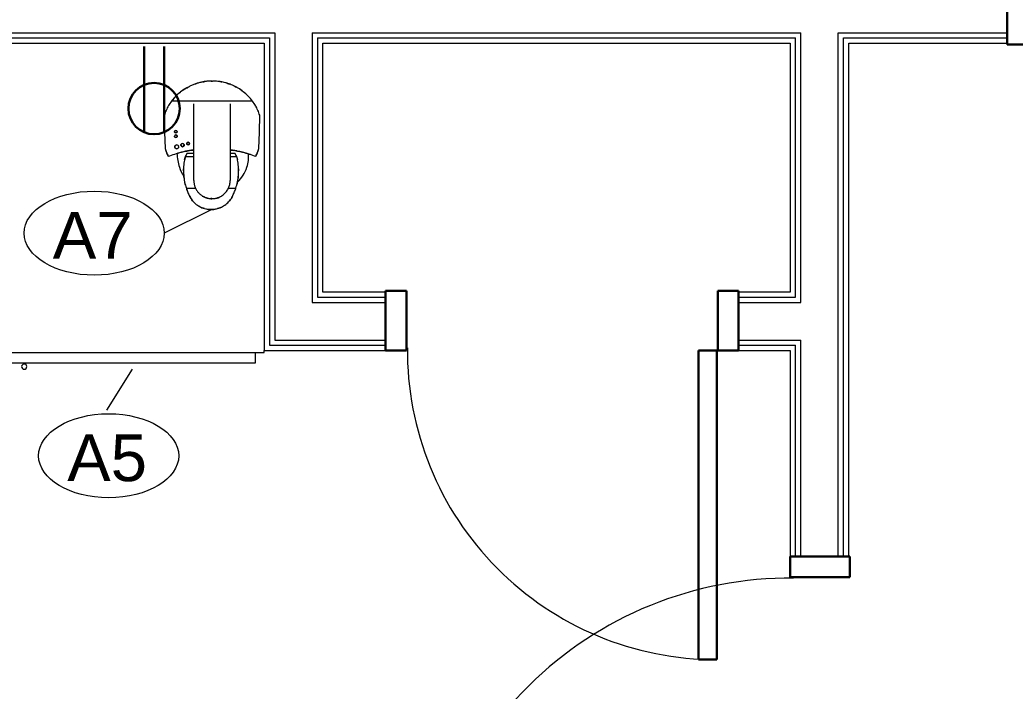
# Model space of a CAD drawing. Header units: inches. Extents: x -4688 to 1542, y -3558 to 978.
# Drawn here: x -909.9 to -814, y -571.5 to -506.7 of the extents above; entities that cross this region are included whole.
import ezdxf

# ---------------------------------------------------------------- set-up
doc = ezdxf.new("R2010")
doc.units = ezdxf.units.IN
doc.header["$MEASUREMENT"] = 0
for name, color, linetype, lineweight in [('A-ANNO-NOTE', 131, 'Continuous', 40), ('A-DOOR', 31, 'Continuous', 18), ('A-DOOR-FRAM', 31, 'Continuous', 30), ('A-WALL', 113, 'Continuous', 18), ('I-WALL', 2, 'Continuous', 18), ('Q-CASE', 31, 'Continuous', 9), ('Q-SPCQ', 91, 'Continuous', 9), ('Q-SPCQ-IDEN', 132, 'Continuous', 9)]:
    doc.layers.add(name, color=color, linetype=linetype, lineweight=lineweight)
doc.styles.add('Arial', font='arial.ttf', dxfattribs={"height": 4.5})

# ---------------------------------------------------------------- blocks, each defined once
blk = doc.blocks.new('Single Flush - D1 3_ X 8_-8249534-1st Floor Power _ Signal')
at = {"layer": 'A-DOOR', "lineweight": 30}
for p, q in [((16.15625, 38.625), (16.15625, 2.8125)), ((17.90625, 38.625), (16.15625, 38.625)), ((17.90625, 2.8125), (17.90625, 38.625)), ((16.15625, 2.8125), (17.90625, 2.8125))]:
    blk.add_line(p, q, dxfattribs=at)
at = {"layer": 'A-DOOR', "lineweight": 9}
blk.add_arc((17.90625, 2.8125), 35.8125, 90, 180.5, dxfattribs=at)
at = {"layer": 'A-DOOR-FRAM'}
for p, q in [((-20, -2.9375), (-20, 2.8125)), ((-20, 2.8125), (-18, 2.8125)), ((-18, -2.9375), (-18, 2.8125)), ((18.000004, -2.9375), (18.000004, 2.8125)), ((18.000004, 2.8125), (20.000004, 2.8125)), ((20.000004, -2.9375), (20.000004, 2.8125)), ((-20, -2.9375), (-18, -2.9375)), ((18.000004, -2.9375), (20.000004, -2.9375))]:
    blk.add_line(p, q, dxfattribs=at)
blk = doc.blocks.new('Single Flush - D1 3_ X 8_-8250001-1st Floor Power _ Signal')
at = {"layer": 'A-DOOR', "lineweight": 30}
for p, q in [((16.15625, -2.8125), (17.90625, -2.8125)), ((16.15625, -38.625), (16.15625, -2.8125)), ((17.90625, -2.8125), (17.90625, -38.625)), ((17.90625, -38.625), (16.15625, -38.625))]:
    blk.add_line(p, q, dxfattribs=at)
at = {"layer": 'A-DOOR', "lineweight": 9}
blk.add_arc((17.90625, -2.8125), 35.8125, 179.5, 270, dxfattribs=at)
at = {"layer": 'A-DOOR-FRAM'}
for p, q in [((-20, 2.9375), (-20, -2.8125)), ((-20, 2.9375), (-18, 2.9375)), ((-18, 2.9375), (-18, -2.8125)), ((18.000004, 2.9375), (18.000004, -2.8125)), ((18.000004, 2.9375), (20.000004, 2.9375)), ((20.000004, 2.9375), (20.000004, -2.8125)), ((-20, -2.8125), (-18, -2.8125)), ((18.000004, -2.8125), (20.000004, -2.8125))]:
    blk.add_line(p, q, dxfattribs=at)
blk = doc.blocks.new('Single Flush - D2 2_6_ X 8_-8253021-1st Floor Power _ Signal')
at = {"layer": 'A-DOOR', "lineweight": 30}
for p, q in [((13.15625, -2.8125), (14.90625, -2.8125)), ((13.15625, -32.625), (13.15625, -2.8125)), ((14.90625, -2.8125), (14.90625, -32.625)), ((14.90625, -32.625), (13.15625, -32.625))]:
    blk.add_line(p, q, dxfattribs=at)
at = {"layer": 'A-DOOR', "lineweight": 9}
blk.add_arc((14.90625, -2.8125), 29.8125, 179.5, 270, dxfattribs=at)
at = {"layer": 'A-DOOR-FRAM'}
for p, q in [((-17, 2.9375), (-17, -2.8125)), ((-17, 2.9375), (-15, 2.9375)), ((-15, 2.9375), (-15, -2.8125)), ((15.000004, 2.9375), (15.000004, -2.8125)), ((15.000004, 2.9375), (17.000004, 2.9375)), ((17.000004, 2.9375), (17.000004, -2.8125)), ((-17, -2.8125), (-15, -2.8125)), ((15.000004, -2.8125), (17.000004, -2.8125))]:
    blk.add_line(p, q, dxfattribs=at)
blk = doc.blocks.new('Desk12 - Desk-6996709-1st Floor Power _ Signal')
at = {"layer": 'Q-CASE'}
for p, q in [((2270.668, 459.123), (2390.221, 459.123)), ((2390.221, 459.123), (2390.221, 459.31))]:
    blk.add_line(p, q, dxfattribs=at)
blk = doc.blocks.new('A-UC Refrigerator - A-UC Refrigerator-V67-1st Floor Power _ Signal')
at = {"layer": 'Q-SPCQ'}
for p, q in [((-11.875, -16.75), (-11.875, -17.75)), ((11.875, -17.75), (11.875, -16.75)), ((-11.875, -17.75), (11.875, -17.75)), ((-10.5, -17.75), (-10.5, -17.907)), ((-10.5, -17.75), (-10.5, -17.907)), ((-10.25, -17.928), (-10.25, -17.75)), ((-10.25, -17.928), (-10.25, -17.75))]:
    blk.add_line(p, q, dxfattribs=at)
for start, end in [(90, 270), (270, 90)]:
    blk.add_arc((-10.395, -18.125), 0.25, start, end, dxfattribs=at)
blk = doc.blocks.new('Keurig_Coffee_Maker_18764 - Keurig_Coffee_Maker_18764-7518438-1st Floor Power _ Signal')
at = {"layer": 'Q-SPCQ'}
for p, q in [((-0.514, 4.777), (-0.435, 4.8)), ((-0.435, 4.8), (-0.36, 4.821)), ((-0.426, 4.77), (-0.435, 4.8)), ((-0.36, 4.821), (-0.352, 4.791)), ((-0.305, 4.83), (-0.109, 4.854)), ((-0.305, 4.83), (-0.301, 4.799)), ((-0.105, 4.823), (-0.301, 4.799)), ((-0.109, 4.854), (-0.105, 4.823)), ((-0.041, 4.856), (-0.042, 4.825)), ((0.029, 4.821), (-0.042, 4.825)), ((-0.041, 4.856), (0.031, 4.852)), ((0.029, 4.821), (0.031, 4.852)), ((0.029, 4.821), (0.125, 4.816)), ((0.125, 4.816), (0.029, 4.821)), ((0.031, 4.852), (0.126, 4.847)), ((0.126, 4.847), (0.031, 4.852)), ((0.126, 4.847), (0.125, 4.816)), ((0.196, 4.812), (0.125, 4.816)), ((0.126, 4.847), (0.198, 4.844)), ((0.198, 4.844), (0.196, 4.812)), ((0.274, 4.804), (0.281, 4.834)), ((0.298, 4.798), (0.274, 4.804)), ((0.281, 4.834), (0.435, 4.799)), ((0.435, 4.799), (0.502, 4.784)), ((0.438, 4.799), (0.439, 4.798)), ((0.439, 4.798), (0.438, 4.799)), ((0.448, 4.796), (0.441, 4.766)), ((-0.611, 4.748), (-0.527, 4.773)), ((-0.527, 4.773), (-0.611, 4.748)), ((-0.611, 4.748), (-0.527, 4.773)), ((-0.527, 4.773), (-0.611, 4.748)), ((-0.611, 4.748), (-0.527, 4.773)), ((-0.527, 4.773), (-0.611, 4.748)), ((-0.611, 4.748), (-0.602, 4.718)), ((-0.611, 4.748), (-0.602, 4.718)), ((-0.611, 4.748), (-0.602, 4.718)), ((-0.602, 4.718), (-0.519, 4.743)), ((-0.519, 4.743), (-0.602, 4.718)), ((-0.602, 4.718), (-0.519, 4.743)), ((-0.519, 4.743), (-0.602, 4.718)), ((-0.602, 4.718), (-0.519, 4.743)), ((-0.519, 4.743), (-0.602, 4.718)), ((-0.519, 4.743), (-0.527, 4.773)), ((-0.519, 4.743), (-0.527, 4.773)), ((-0.519, 4.743), (-0.527, 4.773)), ((-0.514, 4.777), (-0.505, 4.747)), ((-0.426, 4.77), (-0.505, 4.747)), ((-0.352, 4.791), (-0.426, 4.77)), ((0.428, 4.769), (0.339, 4.789)), ((0.495, 4.754), (0.428, 4.769)), ((0.472, 4.791), (0.465, 4.76)), ((0.517, 4.748), (0.465, 4.76)), ((0.465, 4.76), (0.495, 4.754)), ((0.502, 4.784), (0.472, 4.791)), ((0.472, 4.791), (0.524, 4.779)), ((0.495, 4.754), (0.502, 4.784)), ((0.502, 4.784), (0.495, 4.754)), ((0.502, 4.784), (0.495, 4.754)), ((0.495, 4.754), (0.495, 4.754)), ((0.498, 4.753), (0.505, 4.783)), ((0.502, 4.784), (0.502, 4.784)), ((0.524, 4.779), (0.517, 4.748)), ((0.581, 4.758), (0.57, 4.729)), ((0.636, 4.704), (0.57, 4.729)), ((0.581, 4.758), (0.647, 4.734)), ((0.636, 4.704), (0.647, 4.734)), ((0.71, 4.708), (0.696, 4.68)), ((0.745, 4.656), (0.696, 4.68)), ((0.696, 4.68), (0.739, 4.659)), ((0.753, 4.687), (0.71, 4.708)), ((0.71, 4.708), (0.759, 4.683)), ((0.888, 4.584), (0.745, 4.656)), ((0.759, 4.683), (0.902, 4.612)), ((0.902, 4.612), (0.888, 4.584)), ((0.908, 4.609), (0.894, 4.581)), ((-1.561, 3.819), (-2.289, 3.819)), ((-1.75, -4.312), (-1.75, 3.077)), ((2.473, 3.819), (1.561, 3.819)), ((1.75, 3.077), (1.75, -4.312)), ((-2.379, 0.792), (-1.75, 0.792)), ((-2.238, 0.472), (-1.75, 0.472)), ((1.75, 0.792), (2.563, 0.792)), ((1.75, 0.472), (2.422, 0.472)), ((-3.9, -4.573), (3.9, -4.573)), ((0, -6.517), (-0.05, -6.517)), ((0, -6.517), (-0.05, -6.517)), ((2.549, -5.785), (2.526, -5.785))]:
    blk.add_line(p, q, dxfattribs=at)
at = {"layer": 'Q-SPCQ', "flags": 128}
for points in [[(-4.518, -0.022), (-4.564, -1.592), (-4.597, -3.214)], [(4.597, -3.214), (4.564, -1.592), (4.518, -0.022)]]:
    blk.add_lwpolyline(points, dxfattribs=at)
at = {"layer": 'Q-SPCQ'}
for centre, radius, start, end in [((-0.112, 0.744), 3.417, 133.21505, 162.02509), ((-0.112, 0.744), 3.417, 17.97491, 33.98161), ((-0.112, 0.744), 3.417, 162.02509, 183.96316), ((-1.507, 0.291), 4.884, 2.07337, 17.97491), ((0, 12.505), 12.505, 252.78032, 257.19271), ((0, 12.505), 12.505, 253.75955, 261.92502), ((0, 12.505), 12.505, 259.0261, 261.94873), ((0, 12.505), 12.505, 278.07893, 285.42794), ((3.397, -0.168), 0.187, 90, 270), ((3.397, -0.168), 0.187, 270, 90), ((2.304, -0.48), 0.125, 90, 270), ((2.304, -0.48), 0.125, 270, 90), ((2.842, -0.335), 0.156, 90, 270), ((2.842, -0.335), 0.156, 270, 90), ((3.483, -1.188), 0.125, 90, 270), ((3.483, -1.636), 0.125, 90, 270), ((3.483, -1.188), 0.125, 270, 90), ((3.483, -1.636), 0.125, 270, 90), ((-0.025, -1.684), 4.833, 219.39833, 221.04572), ((-0.025, -1.684), 4.833, 228.16386, 230.53432), ((-0.025, -1.684), 4.833, 239.65923, 240.07241)]:
    blk.add_arc(centre, radius, start, end, dxfattribs=at)
for points, knots in [([(2.144, 4.616), (2.067, 4.768), (1.885, 5.047), (1.524, 5.401), (1.093, 5.669), (0.607, 5.838), (0.092, 5.896), (-0.424, 5.838), (-0.909, 5.668), (-1.268, 5.445), (-1.52, 5.223), (-1.747, 4.976), (-1.883, 4.768), (-1.96, 4.616)], [0, 0, 0, 0, 0.1, 0.2, 0.3, 0.4, 0.5, 0.6, 0.7, 0.8, 0.85, 0.9, 1, 1, 1, 1]), ([(-0.839, 5.68), (-0.813, 5.692), (-0.714, 5.733), (-0.613, 5.768), (-0.537, 5.79)], [0.1340386, 0.1340386, 0.1340386, 0.1340386, 0.1666667, 0.256932, 0.256932, 0.256932, 0.256932]), ([(-0.384, 5.827), (-0.37, 5.83), (-0.07, 5.891), (0.251, 5.881), (0.555, 5.831), (0.569, 5.829)], [0.3167664, 0.3167664, 0.3167664, 0.3167664, 0.3333333, 0.6666667, 0.6830273, 0.6830273, 0.6830273, 0.6830273]), ([(0.72, 5.79), (0.796, 5.768), (0.899, 5.736), (0.996, 5.69), (1.021, 5.677)], [0.7426327, 0.7426327, 0.7426327, 0.7426327, 0.8333333, 0.8657703, 0.8657703, 0.8657703, 0.8657703]), ([(-1.901, 4.724), (-1.84, 4.831), (-1.702, 5.032), (-1.511, 5.232), (-1.395, 5.331), (-1.372, 5.351)], [0, 0, 0, 0, 0.3333333, 0.6666667, 0.7485665, 0.7485665, 0.7485665, 0.7485665]), ([(1.75, 3.077), (1.749, 3.181), (1.731, 3.384), (1.656, 3.668), (1.552, 3.896), (1.445, 4.068), (1.356, 4.187), (1.256, 4.298), (1.145, 4.403), (1.024, 4.499), (0.897, 4.582), (0.762, 4.654), (0.617, 4.716), (0.466, 4.766), (0.302, 4.804), (0.121, 4.825), (-0.081, 4.827), (-0.278, 4.808), (-0.466, 4.767), (-0.654, 4.702), (-0.832, 4.62), (-0.993, 4.522), (-1.146, 4.404), (-1.284, 4.27), (-1.403, 4.129), (-1.507, 3.972), (-1.624, 3.748), (-1.721, 3.458), (-1.749, 3.207), (-1.75, 3.077)], [0, 0, 0, 0, 0.055556, 0.111111, 0.166667, 0.194444, 0.222222, 0.25, 0.277778, 0.305556, 0.333333, 0.361111, 0.388889, 0.416667, 0.444444, 0.479167, 0.513889, 0.548611, 0.583333, 0.618056, 0.652778, 0.6875, 0.722222, 0.756944, 0.791667, 0.826389, 0.861111, 0.930556, 1, 1, 1, 1]), ([(1.556, 5.351), (1.579, 5.332), (1.695, 5.232), (1.886, 5.032), (2.024, 4.831), (2.086, 4.724)], [0.2509667, 0.2509667, 0.2509667, 0.2509667, 0.3333333, 0.6666667, 1, 1, 1, 1]), ([(2.393, 4.049), (2.402, 4.026), (2.417, 3.985), (2.431, 3.943), (2.437, 3.925)], [0.17849533, 0.17849533, 0.17849533, 0.17849533, 0.2, 0.21629659, 0.21629659, 0.21629659, 0.21629659]), ([(2.56, 3.525), (2.578, 3.454), (2.599, 3.365), (2.62, 3.275), (2.624, 3.256)], [0.3370694, 0.3370694, 0.3370694, 0.3370694, 0.4, 0.41654848, 0.41654848, 0.41654848, 0.41654848]), ([(-2.539, 2.588), (-2.538, 2.601), (-2.53, 2.69), (-2.521, 2.779), (-2.512, 2.856)], [0.38887206, 0.38887206, 0.38887206, 0.38887206, 0.4, 0.46606846, 0.46606846, 0.46606846, 0.46606846]), ([(-1.751, 0.123), (-1.824, 0.133), (-2.222, 0.193), (-2.615, 0.272), (-2.935, 0.349)], [0.7961311, 0.7961311, 0.7961311, 0.7961311, 0.8333333, 1, 1, 1, 1]), ([(-2.332, 0.672), (-2.336, 0.681), (-2.343, 0.699), (-2.359, 0.737), (-2.377, 0.788), (-2.392, 0.83), (-2.399, 0.852)], [0.8338778, 0.8338778, 0.8338778, 0.8338778, 0.8611111, 0.8888889, 0.9444444, 1, 1, 1, 1]), ([(-2.379, 0.792), (-2.371, 0.771), (-2.356, 0.731), (-2.337, 0.683), (-2.322, 0.647), (-2.311, 0.622), (-2.3, 0.598), (-2.289, 0.576), (-2.28, 0.555), (-2.271, 0.536), (-2.262, 0.52), (-2.255, 0.506), (-2.249, 0.494), (-2.243, 0.481), (-2.238, 0.473), (-2.238, 0.472), (-2.238, 0.472)], [0, 0, 0, 0, 0.0555556, 0.1111111, 0.1388889, 0.1666667, 0.1944444, 0.2222222, 0.25, 0.2777778, 0.3055556, 0.3333333, 0.3611111, 0.3888889, 0.4444444, 0.4737946, 0.4737946, 0.4737946, 0.4737946]), ([(2.935, 0.349), (2.615, 0.272), (2.222, 0.193), (1.824, 0.133), (1.751, 0.123)], [0, 0, 0, 0, 0.1666667, 0.2038782, 0.2038782, 0.2038782, 0.2038782]), ([(1.859, 0.139), (1.928, 0.149), (2.288, 0.207), (2.646, 0.28), (2.935, 0.349)], [0.8149744, 0.8149744, 0.8149744, 0.8149744, 0.85, 1, 1, 1, 1]), ([(2.422, 0.472), (2.422, 0.472), (2.423, 0.473), (2.427, 0.481), (2.434, 0.494), (2.441, 0.508), (2.451, 0.527), (2.462, 0.55), (2.47, 0.568), (2.475, 0.579), (2.483, 0.595), (2.495, 0.621), (2.512, 0.66), (2.534, 0.716), (2.551, 0.761), (2.563, 0.792)], [0.5262054, 0.5262054, 0.5262054, 0.5262054, 0.5555556, 0.6111111, 0.6388889, 0.6666667, 0.7083333, 0.75, 0.7708333, 0.78125, 0.7916667, 0.8333333, 0.875, 0.9166667, 1, 1, 1, 1]), ([(2.584, 0.852), (2.576, 0.83), (2.562, 0.788), (2.543, 0.737), (2.528, 0.699), (2.52, 0.681), (2.516, 0.672)], [0, 0, 0, 0, 0.0555556, 0.1111111, 0.1388889, 0.1661222, 0.1661222, 0.1661222, 0.1661222]), ([(3.331, 0.007), (3.339, 0.01), (3.36, 0.016), (3.383, 0.019), (3.397, 0.019)], [0.8888889, 0.8888889, 0.8888889, 0.8888889, 0.9305556, 1, 1, 1, 1]), ([(3.397, 0.019), (3.409, 0.019), (3.424, 0.018), (3.438, 0.015), (3.442, 0.014)], [0, 0, 0, 0, 0.05555556, 0.07172864, 0.07172864, 0.07172864, 0.07172864]), ([(2.304, -0.605), (2.296, -0.604), (2.28, -0.603), (2.259, -0.597), (2.242, -0.589), (2.23, -0.581), (2.219, -0.572), (2.206, -0.558), (2.19, -0.535), (2.177, -0.497), (2.179, -0.456), (2.191, -0.423), (2.203, -0.404), (2.215, -0.391), (2.229, -0.379), (2.257, -0.361), (2.284, -0.355), (2.304, -0.355)], [0, 0, 0, 0, 0.055556, 0.111111, 0.166667, 0.194444, 0.222222, 0.277778, 0.333333, 0.444444, 0.583333, 0.652778, 0.722222, 0.756944, 0.791667, 0.861111, 1, 1, 1, 1]), ([(2.304, -0.355), (2.312, -0.355), (2.323, -0.356), (2.337, -0.359), (2.351, -0.364), (2.365, -0.37), (2.377, -0.378), (2.389, -0.387), (2.401, -0.401), (2.417, -0.424), (2.43, -0.462), (2.429, -0.502), (2.416, -0.536), (2.404, -0.555), (2.392, -0.568), (2.378, -0.58), (2.35, -0.598), (2.323, -0.604), (2.304, -0.605)], [0, 0, 0, 0, 0.055556, 0.083333, 0.111111, 0.166667, 0.194444, 0.222222, 0.277778, 0.333333, 0.444444, 0.583333, 0.652778, 0.722222, 0.756944, 0.791667, 0.861111, 1, 1, 1, 1]), ([(2.739, -0.453), (2.732, -0.447), (2.72, -0.434), (2.699, -0.404), (2.683, -0.357), (2.686, -0.306), (2.701, -0.264), (2.716, -0.241), (2.732, -0.224), (2.744, -0.213), (2.758, -0.203), (2.773, -0.195), (2.782, -0.191), (2.786, -0.189)], [0.2222222, 0.2222222, 0.2222222, 0.2222222, 0.2777778, 0.3333333, 0.4444444, 0.5833333, 0.6527778, 0.7222222, 0.7569444, 0.7916667, 0.8263889, 0.8611111, 0.8888889, 0.8888889, 0.8888889, 0.8888889]), ([(2.842, -0.179), (2.852, -0.179), (2.866, -0.181), (2.884, -0.185), (2.902, -0.19), (2.918, -0.199), (2.934, -0.209), (2.941, -0.215), (2.945, -0.218)], [0, 0, 0, 0, 0.0555556, 0.0833333, 0.1111111, 0.1666667, 0.1944444, 0.2222222, 0.2222222, 0.2222222, 0.2222222]), ([(2.978, -0.259), (2.987, -0.275), (3, -0.313), (2.998, -0.364), (2.983, -0.406), (2.968, -0.429), (2.952, -0.446), (2.94, -0.457), (2.925, -0.468), (2.895, -0.485), (2.867, -0.491), (2.842, -0.492)], [0.3333333, 0.3333333, 0.3333333, 0.3333333, 0.4444444, 0.5833333, 0.6527778, 0.7222222, 0.7569444, 0.7916667, 0.8263889, 0.8611111, 1, 1, 1, 1]), ([(3.274, -0.309), (3.266, -0.302), (3.251, -0.286), (3.226, -0.25), (3.213, -0.212), (3.21, -0.183), (3.21, -0.175)], [0.2222222, 0.2222222, 0.2222222, 0.2222222, 0.2777778, 0.3333333, 0.4444444, 0.4882459, 0.4882459, 0.4882459, 0.4882459]), ([(3.213, -0.137), (3.214, -0.132), (3.217, -0.114), (3.225, -0.094), (3.232, -0.079), (3.234, -0.077)], [0.5555556, 0.5555556, 0.5555556, 0.5555556, 0.5833333, 0.6527778, 0.6666667, 0.6666667, 0.6666667, 0.6666667]), ([(3.397, -0.356), (3.386, -0.356), (3.368, -0.354), (3.347, -0.349), (3.336, -0.346), (3.331, -0.344)], [0, 0, 0, 0, 0.0555556, 0.0833333, 0.1111111, 0.1111111, 0.1111111, 0.1111111]), ([(3.498, -0.01), (3.501, -0.012), (3.509, -0.018), (3.525, -0.03), (3.544, -0.05), (3.568, -0.086), (3.586, -0.136), (3.586, -0.178), (3.582, -0.199)], [0.1737723, 0.1737723, 0.1737723, 0.1737723, 0.1944444, 0.2222222, 0.2777778, 0.3333333, 0.4444444, 0.5555556, 0.5555556, 0.5555556, 0.5555556]), ([(3.575, -0.228), (3.573, -0.236), (3.564, -0.257), (3.548, -0.281), (3.532, -0.299), (3.524, -0.307), (3.521, -0.309)], [0.6069174, 0.6069174, 0.6069174, 0.6069174, 0.6527778, 0.7222222, 0.7569444, 0.7777778, 0.7777778, 0.7777778, 0.7777778]), ([(3.483, -1.313), (3.475, -1.313), (3.46, -1.311), (3.439, -1.306), (3.418, -1.296), (3.4, -1.283), (3.385, -1.267), (3.369, -1.243), (3.356, -1.206), (3.357, -1.165), (3.37, -1.131), (3.382, -1.112), (3.395, -1.099), (3.408, -1.087), (3.436, -1.069), (3.463, -1.063), (3.483, -1.063)], [0, 0, 0, 0, 0.055556, 0.111111, 0.166667, 0.222222, 0.277778, 0.333333, 0.444444, 0.583333, 0.652778, 0.722222, 0.756944, 0.791667, 0.861111, 1, 1, 1, 1]), ([(3.359, -1.657), (3.356, -1.639), (3.357, -1.612), (3.37, -1.578), (3.385, -1.556), (3.404, -1.537), (3.436, -1.517), (3.463, -1.511), (3.483, -1.511)], [0.4444444, 0.4444444, 0.4444444, 0.4444444, 0.5833333, 0.6527778, 0.7222222, 0.7916667, 0.8611111, 1, 1, 1, 1]), ([(3.483, -1.063), (3.49, -1.063), (3.505, -1.064), (3.527, -1.07), (3.547, -1.08), (3.565, -1.093), (3.58, -1.108), (3.596, -1.132), (3.608, -1.166), (3.608, -1.195), (3.606, -1.209)], [0, 0, 0, 0, 0.0555556, 0.1111111, 0.1666667, 0.2222222, 0.2777778, 0.3333333, 0.4444444, 0.5555556, 0.5555556, 0.5555556, 0.5555556]), ([(3.564, -1.282), (3.563, -1.284), (3.554, -1.291), (3.529, -1.307), (3.502, -1.313), (3.483, -1.313)], [0.7777778, 0.7777778, 0.7777778, 0.7777778, 0.7916667, 0.8611111, 1, 1, 1, 1]), ([(3.483, -1.511), (3.49, -1.511), (3.505, -1.512), (3.526, -1.518), (3.546, -1.528), (3.564, -1.54), (3.58, -1.556), (3.596, -1.58), (3.608, -1.614), (3.608, -1.643), (3.606, -1.657)], [0, 0, 0, 0, 0.0555556, 0.1111111, 0.1666667, 0.2222222, 0.2777778, 0.3333333, 0.4444444, 0.5555556, 0.5555556, 0.5555556, 0.5555556]), ([(3.591, -1.697), (3.588, -1.703), (3.579, -1.717), (3.561, -1.735), (3.529, -1.754), (3.502, -1.76), (3.483, -1.761)], [0.6666667, 0.6666667, 0.6666667, 0.6666667, 0.7222222, 0.7916667, 0.8611111, 1, 1, 1, 1]), ([(3.592, -1.249), (3.588, -1.255), (3.582, -1.264), (3.576, -1.271), (3.574, -1.273)], [0.66666667, 0.66666667, 0.66666667, 0.66666667, 0.72222222, 0.74432201, 0.74432201, 0.74432201, 0.74432201]), ([(-4.285, -3.961), (-4.262, -4.005), (-4.235, -4.057), (-4.205, -4.107), (-4.2, -4.116)], [0.3713401, 0.3713401, 0.3713401, 0.3713401, 0.5, 0.5248828, 0.5248828, 0.5248828, 0.5248828]), ([(-4.2, -4.116), (-4.205, -4.108), (-4.234, -4.057), (-4.261, -4.004), (-4.282, -3.96)], [0.4751172, 0.4751172, 0.4751172, 0.4751172, 0.5, 0.6286599, 0.6286599, 0.6286599, 0.6286599]), ([(-3.9, -4.573), (-3.769, -4.748), (-3.49, -5.074), (-3.023, -5.492), (-2.601, -5.782), (-2.29, -5.956), (-2.107, -6.047), (-1.943, -6.122), (-1.752, -6.2), (-1.568, -6.266), (-1.436, -6.308), (-1.36, -6.329), (-1.244, -6.361), (-1.067, -6.406), (-0.884, -6.442), (-0.76, -6.461), (-0.677, -6.473), (-0.53, -6.49), (-0.315, -6.508), (-0.139, -6.515), (-0.05, -6.517)], [0, 0, 0, 0, 0.142857, 0.285714, 0.428571, 0.5, 0.535714, 0.571429, 0.625, 0.678571, 0.705357, 0.71875, 0.732143, 0.785714, 0.839286, 0.852679, 0.866071, 0.892857, 0.946429, 1, 1, 1, 1]), ([(3.855, -4.632), (3.838, -4.655), (3.746, -4.772), (3.647, -4.883), (3.564, -4.969)], [0.3739159, 0.3739159, 0.3739159, 0.3739159, 0.4, 0.5097654, 0.5097654, 0.5097654, 0.5097654]), ([(-3.291, -5.247), (-3.332, -5.21), (-3.383, -5.162), (-3.432, -5.112), (-3.442, -5.101)], [0.79638486, 0.79638486, 0.79638486, 0.79638486, 0.83333333, 0.8435005, 0.8435005, 0.8435005, 0.8435005]), ([(-3.441, -5.103), (-3.43, -5.114), (-3.38, -5.164), (-3.329, -5.212), (-3.288, -5.248)], [0.23427003, 0.23427003, 0.23427003, 0.23427003, 0.25, 0.30481789, 0.30481789, 0.30481789, 0.30481789]), ([(-2.715, -5.699), (-2.758, -5.671), (-2.825, -5.624), (-2.892, -5.576), (-2.918, -5.557)], [0.63255371, 0.63255371, 0.63255371, 0.63255371, 0.66666667, 0.68782663, 0.68782663, 0.68782663, 0.68782663]), ([(-2.913, -5.56), (-2.887, -5.579), (-2.82, -5.627), (-2.753, -5.675), (-2.712, -5.704)], [0.46748557, 0.46748557, 0.46748557, 0.46748557, 0.5, 0.54988363, 0.54988363, 0.54988363, 0.54988363]), ([(2.848, -5.593), (2.804, -5.624), (2.622, -5.746), (2.433, -5.855), (2.286, -5.929)], [0.8, 0.8, 0.8, 0.8, 0.85, 1, 1, 1, 1]), ([(3.037, -5.454), (3.148, -5.367), (3.267, -5.266), (3.38, -5.158), (3.391, -5.147)], [0.2716855, 0.2716855, 0.2716855, 0.2716855, 0.4, 0.414526, 0.414526, 0.414526, 0.414526]), ([(3.391, -5.148), (3.301, -5.234), (3.183, -5.336), (3.062, -5.435), (3.038, -5.455)], [0.585474, 0.585474, 0.585474, 0.585474, 0.7, 0.7283145, 0.7283145, 0.7283145, 0.7283145]), ([(-2.32, -5.938), (-2.278, -5.961), (-2.205, -6), (-2.129, -6.034), (-2.097, -6.048)], [0.7023309, 0.7023309, 0.7023309, 0.7023309, 0.75, 0.78527969, 0.78527969, 0.78527969, 0.78527969]), ([(-1.455, -6.301), (-1.475, -6.295), (-1.55, -6.271), (-1.623, -6.245), (-1.676, -6.225)], [0.3190358, 0.3190358, 0.3190358, 0.3190358, 0.33333333, 0.37139588, 0.37139588, 0.37139588, 0.37139588]), ([(-0.767, -6.46), (-0.776, -6.459), (-0.838, -6.449), (-0.899, -6.438), (-0.953, -6.428)], [0.1610836, 0.1610836, 0.1610836, 0.1610836, 0.16666667, 0.2032532, 0.2032532, 0.2032532, 0.2032532]), ([(0, -6.517), (0.087, -6.516), (0.259, -6.51), (0.469, -6.493), (0.634, -6.473), (0.757, -6.454), (0.877, -6.433), (1.016, -6.405), (1.171, -6.369), (1.313, -6.329), (1.424, -6.295), (1.534, -6.26), (1.67, -6.212), (1.828, -6.149), (2.036, -6.059), (2.187, -5.983), (2.286, -5.929)], [0, 0, 0, 0, 0.1, 0.2, 0.25, 0.3, 0.35, 0.4, 0.475, 0.55, 0.5875, 0.625, 0.7, 0.775, 0.85, 1, 1, 1, 1]), ([(0.858, -6.436), (0.836, -6.44), (0.786, -6.449), (0.737, -6.456), (0.709, -6.46)], [0.6380075, 0.6380075, 0.6380075, 0.6380075, 0.66666667, 0.70124078, 0.70124078, 0.70124078, 0.70124078]), ([(0.71, -6.461), (0.737, -6.457), (0.786, -6.449), (0.836, -6.44), (0.858, -6.437)], [0.29875922, 0.29875922, 0.29875922, 0.29875922, 0.33333333, 0.3619925, 0.3619925, 0.3619925, 0.3619925]), ([(1.523, -6.263), (1.535, -6.259), (1.569, -6.247), (1.603, -6.235), (1.624, -6.226)], [0.65060949, 0.65060949, 0.65060949, 0.65060949, 0.66666667, 0.69577662, 0.69577662, 0.69577662, 0.69577662]), ([(1.625, -6.227), (1.603, -6.235), (1.569, -6.247), (1.535, -6.259), (1.523, -6.263)], [0.30422338, 0.30422338, 0.30422338, 0.30422338, 0.33333333, 0.34939051, 0.34939051, 0.34939051, 0.34939051])]:
    blk.add_open_spline(points, degree=3, knots=knots, dxfattribs=at)
for points in [[(-1.269, 5.431), (-1.23, 5.46), (-1.189, 5.487), (-1.148, 5.514)], [(-1.148, 5.514), (-1.1, 5.544), (-1.052, 5.573), (-1.002, 5.6)], [(1.186, 5.6), (1.236, 5.573), (1.284, 5.545), (1.332, 5.514)], [(1.332, 5.514), (1.374, 5.487), (1.414, 5.46), (1.453, 5.431)], [(-1.96, 4.616), (-2.024, 4.489), (-2.144, 4.228), (-2.244, 3.957), (-2.289, 3.819)], [(-2.253, 3.925), (-2.239, 3.966), (-2.223, 4.007), (-2.207, 4.047)], [(-1.96, 4.616), (-1.95, 4.635), (-1.931, 4.671), (-1.911, 4.707), (-1.901, 4.724)], [(2.086, 4.724), (2.096, 4.707), (2.116, 4.671), (2.135, 4.635), (2.144, 4.616)], [(2.473, 3.819), (2.428, 3.957), (2.328, 4.228), (2.209, 4.489), (2.144, 4.616)], [(-2.289, 3.819), (-2.355, 3.615), (-2.464, 3.199), (-2.555, 2.549), (-2.569, 1.89), (-2.527, 1.457), (-2.494, 1.244)], [(-2.439, 3.256), (-2.42, 3.346), (-2.4, 3.436), (-2.377, 3.525)], [(2.678, 1.244), (2.712, 1.457), (2.753, 1.89), (2.74, 2.549), (2.648, 3.199), (2.54, 3.615), (2.473, 3.819)], [(-2.558, 1.934), (-2.56, 2.004), (-2.56, 2.075), (-2.559, 2.145)], [(2.693, 2.854), (2.706, 2.766), (2.717, 2.677), (2.726, 2.588)], [(2.745, 2.146), (2.745, 2.075), (2.742, 2.005), (2.737, 1.934)], [(-2.494, 1.244), (-2.482, 1.166), (-2.45, 1.013), (-2.405, 0.865), (-2.379, 0.792)], [(-2.399, 0.852), (-2.42, 0.916), (-2.439, 0.98), (-2.455, 1.046)], [(2.563, 0.792), (2.589, 0.865), (2.635, 1.013), (2.666, 1.166), (2.678, 1.244)], [(2.639, 1.046), (2.623, 0.98), (2.605, 0.916), (2.584, 0.852)], [(-4.23, 0.737), (-4.286, 0.614), (-4.389, 0.365), (-4.478, 0.108), (-4.518, -0.022)], [(-4.23, 0.737), (-4.268, 0.653), (-4.341, 0.483), (-4.406, 0.31), (-4.437, 0.223)], [(-4.437, 0.223), (-4.406, 0.31), (-4.341, 0.483), (-4.268, 0.653), (-4.23, 0.737)], [(-2.935, 0.349), (-3.155, 0.402), (-3.591, 0.52), (-4.018, 0.661), (-4.23, 0.737)], [(-2.935, 0.349), (-2.59, 0.266), (-2.244, 0.198), (-1.895, 0.144)], [(-1.814, 0.132), (-1.899, 0.145), (-1.984, 0.157), (-2.069, 0.172)], [(2.935, 0.349), (2.592, 0.267), (2.247, 0.199), (1.9, 0.145)], [(4.23, 0.737), (4.018, 0.661), (3.591, 0.52), (3.155, 0.402), (2.935, 0.349)], [(4.437, 0.223), (4.406, 0.31), (4.341, 0.483), (4.268, 0.653), (4.23, 0.737)], [(4.518, -0.022), (4.478, 0.108), (4.389, 0.365), (4.286, 0.614), (4.23, 0.737)], [(4.23, 0.737), (4.268, 0.653), (4.341, 0.483), (4.406, 0.31), (4.437, 0.223)], [(3.464, -0.344), (3.443, -0.351), (3.421, -0.355), (3.397, -0.356)], [(3.483, -1.761), (3.475, -1.761), (3.46, -1.759), (3.439, -1.753), (3.419, -1.744), (3.407, -1.735), (3.401, -1.73)], [(-4.597, -3.214), (-4.545, -3.375), (-4.426, -3.692), (-4.192, -4.149), (-4.003, -4.434), (-3.9, -4.573)], [(-4.466, -3.574), (-4.458, -3.592), (-4.451, -3.61), (-4.443, -3.627)], [(-4.443, -3.627), (-4.451, -3.61), (-4.458, -3.592), (-4.466, -3.574)], [(3.9, -4.573), (4.003, -4.434), (4.192, -4.149), (4.426, -3.692), (4.545, -3.375), (4.597, -3.214)], [(4.445, -3.623), (4.452, -3.607), (4.459, -3.59), (4.466, -3.574)], [(4.466, -3.574), (4.459, -3.59), (4.452, -3.607), (4.445, -3.623)], [(2.286, -5.929), (2.494, -5.823), (2.891, -5.584), (3.434, -5.133), (3.752, -4.77), (3.9, -4.573)], [(3.566, -4.971), (3.668, -4.863), (3.763, -4.749), (3.853, -4.631)], [(2.286, -5.929), (2.482, -5.83), (2.669, -5.718), (2.848, -5.593)], [(-2.105, -6.047), (-2.18, -6.011), (-2.254, -5.972), (-2.327, -5.932)], [(-1.66, -6.232), (-1.607, -6.251), (-1.554, -6.27), (-1.5, -6.287)], [(-1.5, -6.287), (-1.482, -6.293), (-1.463, -6.298), (-1.445, -6.304)], [(-0.941, -6.43), (-0.888, -6.44), (-0.836, -6.45), (-0.784, -6.457)], [(0, -6.517), (0.026, -6.517), (0.052, -6.517), (0.077, -6.516)], [(0.077, -6.516), (0.052, -6.517), (0.026, -6.517), (0, -6.517)]]:
    blk.add_open_spline(points, degree=3, dxfattribs=at)
blk = doc.blocks.new('Appliance_Specialty Equipment Tag - Standard-3515593-1st Floor Power _ Signal')
at = {"layer": 'Q-SPCQ-IDEN'}
blk.add_ellipse((-0.0499, 0.0037), major_axis=(-0.1406, 0), ratio=0.600473, dxfattribs=at)

msp = doc.modelspace()

# ---------------------------------------------------------------- linework, layer by layer
at = {"layer": 'A-ANNO-NOTE', "lineweight": 30}
for p, q in [((-897.966, -509.316), (-897.966, -517.579)), ((-896.05, -509.316), (-896.05, -517.579))]:
    msp.add_line(p, q, dxfattribs=at)
msp.add_circle((-897.008, -515.297), 2.475, dxfattribs=at)
at = {"layer": 'A-WALL'}
for p, q in [((-1017.062, -507.989), (-885.391, -507.989)), ((-885.391, -507.989), (-885.391, -537.614)), ((-881.766, -507.989), (-834.703, -507.989)), ((-881.766, -507.989), (-881.766, -533.989)), ((-834.703, -533.989), (-834.703, -507.989)), ((-831.078, -507.989), (-814.812, -507.989)), ((-831.078, -558.469), (-831.078, -507.989)), ((-1017.062, -508.489), (-885.891, -508.489)), ((-885.891, -508.489), (-885.891, -538.114)), ((-881.266, -508.489), (-835.203, -508.489)), ((-881.266, -508.489), (-881.266, -533.489)), ((-835.203, -533.489), (-835.203, -508.489)), ((-830.578, -508.489), (-814.812, -508.489)), ((-830.578, -558.469), (-830.578, -508.489)), ((-881.766, -533.989), (-874.703, -533.989)), ((-881.266, -533.489), (-874.703, -533.489)), ((-840.703, -533.489), (-835.203, -533.489)), ((-840.703, -533.989), (-834.703, -533.989)), ((-885.391, -537.614), (-874.703, -537.614)), ((-840.703, -537.614), (-834.703, -537.614)), ((-834.703, -558.469), (-834.703, -537.614)), ((-885.891, -538.114), (-874.703, -538.114)), ((-840.703, -538.114), (-835.203, -538.114)), ((-835.203, -558.469), (-835.203, -538.114))]:
    msp.add_line(p, q, dxfattribs=at)
at = {"layer": 'I-WALL'}
for p, q in [((-814.812, -508.989), (-814.812, -503.364)), ((-1017.062, -508.989), (-886.391, -508.989)), ((-886.391, -508.989), (-886.391, -538.614)), ((-880.766, -508.989), (-835.703, -508.989)), ((-880.766, -532.989), (-880.766, -508.989)), ((-835.703, -508.989), (-835.703, -532.989)), ((-830.078, -508.989), (-814.812, -508.989)), ((-830.078, -558.469), (-830.078, -508.989)), ((-874.703, -532.989), (-880.766, -532.989)), ((-874.703, -538.614), (-874.703, -532.989)), ((-835.703, -532.989), (-840.703, -532.989)), ((-840.703, -532.989), (-840.703, -538.614)), ((-886.391, -538.614), (-874.703, -538.614)), ((-840.703, -538.614), (-835.703, -538.614)), ((-835.703, -538.614), (-835.703, -558.469)), ((-835.703, -558.469), (-830.078, -558.469))]:
    msp.add_line(p, q, dxfattribs=at)
at = {"layer": 'Q-SPCQ-IDEN'}
for p, q in [((-891.434, -525.031), (-896.031, -527.304)), ((-899.131, -540.427), (-901.594, -544.362))]:
    msp.add_line(p, q, dxfattribs=at)

# ---------------------------------------------------------------- block references
at = {"layer": 'A-DOOR'}
for name, p in [('Single Flush - D1 3_ X 8_-8249534-1st Floor Power _ Signal', (-794.812, -506.177)), ('Single Flush - D2 2_6_ X 8_-8253021-1st Floor Power _ Signal', (-857.703, -535.802))]:
    msp.add_blockref(name, p, dxfattribs=at)
at = {"layer": 'A-DOOR', "rotation": 269.9999999999999}
msp.add_blockref('Single Flush - D1 3_ X 8_-8250001-1st Floor Power _ Signal', (-832.891, -578.469), dxfattribs=at)
at = {"layer": 'Q-CASE'}
msp.add_blockref('Desk12 - Desk-6996709-1st Floor Power _ Signal', (-3276.612, -997.925), dxfattribs=at)
at = {"layer": 'Q-SPCQ', "rotation": 180}
msp.add_blockref('Keurig_Coffee_Maker_18764 - Keurig_Coffee_Maker_18764-7518438-1st Floor Power _ Signal', (-891.434, -519.154), dxfattribs=at)
at = {"layer": 'Q-SPCQ'}
msp.add_blockref('A-UC Refrigerator - A-UC Refrigerator-V67-1st Floor Power _ Signal', (-899.131, -522.052), dxfattribs=at)
at = {"layer": 'Q-SPCQ-IDEN', "xscale": 47.99999999999997, "yscale": 47.99999999999997, "zscale": 47.99999999999997}
for p in [(-900.389, -527.484), (-898.996, -548.944)]:
    msp.add_blockref('Appliance_Specialty Equipment Tag - Standard-3515593-1st Floor Power _ Signal', p, dxfattribs=at)

# ---------------------------------------------------------------- texts
at = {"layer": 'Q-SPCQ-IDEN', "char_height": 4.5, "width": 9.393, "attachment_point": 1, "style": 'Arial'}
for s, insert in [('A7', (-906.779, -525.256)), ('A5', (-905.386, -546.716))]:
    msp.add_mtext(s, dxfattribs=dict(at, insert=insert))

doc.saveas('drawing.dxf')
